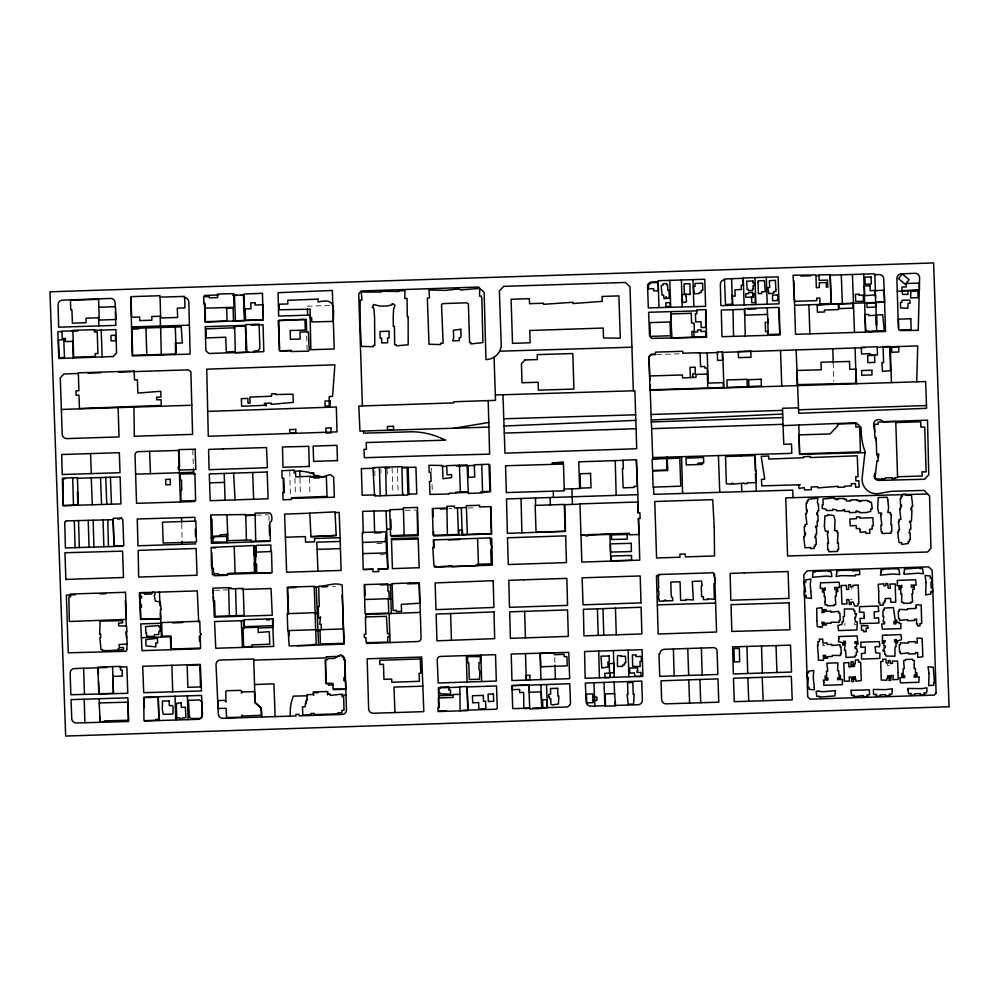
<?xml version="1.0" encoding="UTF-8"?>
<svg xmlns="http://www.w3.org/2000/svg" width="999" height="999" viewBox="0 0 999 999"><rect width="100%" height="100%" fill="white"/><g stroke="black" fill="none" stroke-linecap="round" stroke-linejoin="round"><path stroke-width="0.75" stroke-dasharray="5 3.75" d="M307.33 306.193L329.782 305.532M889.372 665.459L887.374 665.534L887.312 663.935M448.901 508.691L451.985 508.578M468.094 508.004L476.411 507.704M656.705 354.545L681.031 353.746M376.835 543.506L384.19 543.256M380.132 554.82L384.553 554.67M256.506 515.197L268.881 514.797M214.573 590.334L227.61 589.909M332.43 586.55L335.552 586.45M117.32 519.605L120.067 519.542M405.369 510.364L415.784 510.127M823.838 644.43L822.864 644.455L822.901 645.891L824.887 645.416M850.112 599.687L852.259 599.662M856.056 624.725L854.482 624.75L854.445 622.764M181.743 523.626L182.118 541.383M192.757 450.037L193.481 470.154M268.931 516.271L269.081 520.691M851.76 587.712L851.797 589.273M833.241 362.699L833.828 381.343M554.732 657.417L554.92 663.698M431.568 468.244L431.655 471.216M432.067 484.577L432.305 491.995M397.365 467.707L398.139 492.907M392.108 467.844L392.882 493.044M387.125 469.493L387.275 474.075M380.881 469.368L380.994 473.126M374.787 470.779L375 477.609M309.603 478.022L310.002 494.992M306.718 336.213L307.08 350.012M299.962 478.134L300.399 495.267M294.942 478.284L295.379 495.404M289.747 471.403L290.372 495.541M844.842 623.076L844.892 625.499"/><path stroke-width="1.5" d="M319.692 477.834L313.998 478.009L313.923 474.163L311.688 473.426L313.923 472.989L309.465 473.089L309.465 472.415L300.899 471.016L294.767 471.203M329.183 407.242L329.22 396.541L332.567 396.378L334.89 364.81L206.731 369.18L208.292 436.263L337.013 431.893L336.313 406.993L207.717 411.413M898.388 328.209L896.89 278.459A4.471 4.471 0 0 1 901.135 273.876L914.984 273.301A4.458 4.458 0 0 1 919.617 277.872L918.231 330.307L900.698 330.619M916.72 381.818L917.731 345.904L877.384 347.24M897.564 476.773L897.514 477.672L894.892 477.722L895.129 478.509L892.244 478.583L892.157 477.709L885.027 477.922L884.902 479.008L881.667 478.596L881.642 479.408L874.899 478.646L876.897 461.063L877.934 461.338L878.82 453.971L876.672 454.033L876.173 437.949L874.912 437.987L874.487 424.338L878.233 424.213L878.171 422.127L895.766 421.578L897.564 476.773L922.239 475.986L921.952 471.878L926.11 471.865L924.712 427.01L920.878 427.135L920.703 421.765L895.803 422.552M64.735 522.764L65.41 547.964L122.365 546.191M877.147 454.021L877.085 454.657A3.422 3.422 0 0 0 877.784 456.655L878.358 457.854M64.81 522.427L65.172 521.703A2.135 2.135 0 0 1 65.684 521.228L66.096 521.003M126.898 649.188L126.898 644.005M494.517 356.855A16.046 16.046 0 0 0 499.675 351.198L501.298 346.728L499.375 290.959L503.733 286.351L625.324 282.455L629.982 286.75L633.329 390.784L634.889 390.734L636.7 448.738L548.663 451.698M126.748 649.5L126.249 651.286L68.244 652.822L66.371 595.104L75.2 594.792M569.692 705.194L567.519 706.88A3.584 3.584 0 0 1 567.07 707.017L532.629 708.054M875.536 473.026L875.174 473.351A3.409 3.409 0 0 0 874.262 475.287A4.558 4.558 0 0 0 874.937 478.296M66.421 520.891L113.199 519.705L113.998 546.453M454.195 428.184L488.786 422.465M714.61 573.963L716.57 632.017L658.166 634.003L656.468 575.724L659.29 575.661M615.459 608.166L641.096 607.267L641.895 633.953L583.953 635.876L583.366 609.303L615.459 608.166L616.271 634.802M335.04 512.537L339.198 512.412L340.085 537.699L314.498 538.511L314.598 541.858L305.569 542.157L305.357 536.588L285.414 537.25M649.562 375.974L682.404 374.95L682.517 377.947L696.003 377.322L696.116 374.388L707.442 374.051M884.552 302.173L831.168 304.021L830.157 275.175L874.724 273.788L874.837 274.787L879.07 274.575A4.471 4.471 0 0 1 883.728 278.883L885.576 331.481L795.529 334.315L793.855 280.881M336.201 535.476L310.976 536.75L309.777 513.136L335.002 511.863L336.201 535.476L311.014 536.613M652.797 459.328L651.286 419.98L782.667 414.048M504.045 426.024L635.814 420.367M256.343 552.147L271.491 551.498L272.09 572.627L256.019 573.076L256.443 564.772L255.394 564.797L256.156 545.379L270.791 544.979L270.966 551.523M195.042 521.715L194.88 517.295L137.263 518.993L137.962 545.804L195.804 543.868M315.035 613.386L317.257 613.299M315.746 630.556L320.204 630.419M897.252 291.233L903.133 291.009M907.542 290.834L919.292 290.359M658.079 281.78L651.96 282.005A4.458 4.458 0 0 0 647.602 286.613L648.314 307.904L705.581 306.331L704.782 279.258L658.079 280.719L659.003 307.605M263.162 319.892L205.095 322.103L204.52 302.897M234.74 327.772L205.994 328.871L206.343 337.937L225.749 337.187L226.311 351.973L235.302 351.623L234.678 326.411L245.379 325.986L246.391 352.385L235.339 352.822L235.302 351.623M633.329 390.784L495.342 394.992L495.529 400.362L453.833 401.76L453.771 402.872L358.828 406.056L359.965 431.131L488.911 427.097M783.029 425.611L856.131 422.764L860.988 427.26L861.175 432.18A63.511 63.511 0 0 0 865.034 451.635L862.237 477.247A14.411 14.411 0 0 0 879.632 493.394L891.195 491.321L924.162 490.397L929.557 495.979L930.943 548.451L927.572 552.01L787.574 555.981L785.751 497.864L927.609 493.968M477.572 564.323L491.246 563.811L490.759 551.111L491.658 546.553L490.559 543.593L490.347 537.874L433.366 539.91L433.641 547.277L432.767 547.315L433.991 566.196L435.914 566.121L435.939 566.97L451.985 565.771L452.023 566.683L475.861 565.784L475.836 565.059L478.509 564.997L477.572 538.873M392.657 584.477L380.407 584.927M407.505 583.916L419.38 583.466L421.091 638.061A3.347 3.347 0 0 1 417.882 641.508L366.633 643.456L366.596 642.007M388.661 599.238L390.884 599.15M420.292 612.424L365.734 614.497L365.834 617.719M343.369 628.92L342.207 585.027C333.778 582.03 327.16 586.376 318.669 586.163L319.23 606.63L318.219 606.655L318.531 618.019L319.842 617.981L320.517 616.845L319.767 624.275L321.178 624.238L321.328 629.657L320.005 629.695L320.404 643.955L343.931 643.306L343.369 628.92L321.328 629.657M528.596 685.177L511.913 685.789L512.737 708.641L529.557 708.154M204.296 295.467L218.444 294.955M767.831 322.252L768.119 331.556L765.596 331.656L765.259 322.352L767.831 322.252L767.269 307.779M94.081 330.369L115.934 329.608L116.533 352.997L113.274 356.531L58.779 358.504L57.867 331.656L62.175 331.493M467.607 477.335L474.75 477.072L474.3 464.785L488.973 464.235L489.947 491.396L482.567 491.67L482.604 492.919L468.319 493.444L467.145 464.922L446.74 465.684L447.077 474.787L451.498 474.612L451.61 477.672L443.007 478.708L442.52 465.472L428.946 465.284L429.208 472.34L430.744 472.277L431.081 481.356L429.495 481.406L429.982 494.418L449.35 493.981L449.325 493.231L455.769 492.994L455.731 492.232L468.256 491.77M448.289 539.935L459.865 539.51M490.372 538.411L491.708 538.361L492.37 565.109L434.652 567.182M315.734 629.682L287.799 630.619L287.213 613.673L315.209 612.662M528.821 689.772L528.633 685.177L569.755 683.691L570.466 702.222A6.568 6.568 0 0 1 570.466 702.871L570.466 703.021A5.332 5.332 0 0 1 570.404 703.483L570.142 704.382A4.845 4.845 0 0 1 569.867 704.932M592.931 697.215L596.865 697.065L596.99 700.374L593.006 700.524L593.094 702.647L586.75 702.884L586.425 694.155L592.819 693.918L593.006 700.524M724.725 279.757A4.458 4.458 0 0 0 720.366 284.328L720.853 305.657L779.02 303.846L778.109 276.873L743.231 278.034L744.143 304.932M226.036 308.067L233.117 307.817L233.516 321.016M732.167 296.216L735.152 296.104L734.927 289.76L741.395 289.523L741.246 285.19L743.356 285.115L743.119 278.309L724.475 278.958L725.499 304.495L732.442 304.245L731.568 278.721M794.617 305.282L826.997 304.171M72.24 331.144L78.122 330.931M767.544 314.398L744.717 315.222L744.48 308.604L778.758 307.367L779.707 334.128L768.231 334.54L768.119 331.556M876.535 325.1L876.747 314.947L882.691 314.735L884.29 330.781L871.727 330.919L871.765 331.955L869.367 332.043L869.33 330.994L865.584 331.131L864.984 314.573L868.718 314.435L868.768 315.559L876.185 315.284L876.66 331.069M655.319 354.595L651.161 354.745L649.038 356.793L649.874 380.257M723.925 387.937L722.702 352.372L864.847 347.664M61.351 409.44L191.796 405.244L190.896 371.803L188.449 369.855L132.73 371.665M667.17 458.566L679.782 458.129L680.756 486.176L653.134 487.137L652.572 470.979L667.544 470.504L667.145 457.13M403.459 509.253L389.722 509.727L390.621 535.664L417.52 534.727L417.532 507.455L403.409 507.842L404.158 535.189M549.575 504.932L564.285 504.42L565.197 531.206L536.063 532.205L535.139 505.432L550.374 504.907L550.112 497.527M440.097 509.015L447.365 508.753M211.264 537.787L214.211 537.687M210.714 516.67L211.401 543.369L269.805 541.321M213.087 547.939L216.021 547.839M581.031 535.339L585.776 535.189M100 593.906L105.744 593.706M525.437 637.861L568.344 636.388L567.544 609.927L509.702 611.85L510.402 638.373L525.437 637.861L524.637 611.338M112.875 676.435L122.315 676.098L122.103 669.954L120.567 670.004L120.429 666.358L97.877 667.157L98.826 693.818L113.474 693.294L112.55 666.633M628.833 676.785L642.881 676.298L642.07 649.662L584.565 651.535L585.152 678.284L628.833 676.785L628.146 650.112M603.97 682.417L585.352 683.079L586.188 701.86A4.458 4.458 0 0 0 590.746 706.156L604.894 705.744L603.97 682.417L641.745 681.081L642.357 700.137A4.471 4.471 0 0 1 638.024 704.757L615.034 705.444L614.909 702.322M688.773 679.844L661.026 680.819L661.638 699.537A4.471 4.471 0 0 0 666.196 703.845L718.793 702.172L717.969 678.883L688.773 679.844L689.597 703.096M98.864 307.242L115.509 306.681L115.934 319.493L99.213 320.067L98.601 299.313L70.454 300.262L70.779 309.927L71.94 309.89L72.39 323.177L86.101 322.714L85.951 318.219L99.138 317.782M307.642 315.16L278.659 316.096L278.072 292.695L332.342 290.472L333.491 326.636A1009.365 1009.365 0 0 1 334.166 348.976L310.864 349.737L310.09 315.085L307.642 315.16L307.43 309.19M138.774 328.858L131.518 329.208M747.439 309.203L756.056 308.916M77.897 373.476L63.911 373.988L60.277 377.847L62.213 434.29A4.471 4.471 0 0 0 66.808 438.598L119.031 436.925L118.132 407.729M88.037 373.139L101.086 372.702M118.794 372.127L131.181 371.715M698.526 353.171L718.056 352.535M798.576 409.802L926.485 405.544L925.636 381.531L650.224 390.284M651.36 421.94L782.779 417.57L782.479 408.266L798.488 407.854M504.283 433.116L607.03 429.67M607.217 429.657L636.088 428.696M548.551 451.698L504.982 453.159L502.959 394.705M65.272 478.708L62.4 478.808L62.987 505.669L120.941 503.908L120.13 476.935L76.886 478.321M401.935 467.569L407.105 467.395L407.954 495.042L403.259 495.204L403.221 494.055L402.572 495.017L374.575 495.954L373.027 468.768L373.189 467.594L401.91 466.645L402.547 494.08M623.064 460.352L578.783 461.838L579.595 488.561L564.223 489.073M636.375 459.902L637.574 486.625M309.565 476.66L313.961 476.511M209.59 482.879L224.488 482.392M564.285 504.682L572.277 504.42M579.957 504.158L572.39 504.408L571.903 488.823M380.719 532.779L374.65 532.979L374.013 511.076L362.637 511.338L363.286 533.366M362.512 542.42L386.226 541.62L386.513 552.959L362.799 553.596M587.961 535.114L629.358 533.728M609.889 534.378L610.801 561.101M364.348 569.567L373.201 569.268M377.634 569.118L387.962 568.768L386.089 510.801L374.013 511.076M295.854 587.499L287.213 587.787L288.311 614.285M364.647 599.5L389.185 598.663L388.973 591.445L388.012 591.47L387.787 583.903L364.198 584.615L365.072 613.798L388.736 613.074L388.299 598.688M106.856 667.494L74.5 668.556A4.458 4.458 0 0 0 70.142 673.151L70.842 694.73L127.785 693.294L126.873 666.832L119.743 667.07M171.903 665.309L142.695 666.271L143.731 692.682L201.461 690.971L200.312 664.397L171.903 665.309L172.702 691.82M701.398 648.051L664.248 649.288A4.458 4.458 0 0 0 660.414 651.872A4.495 4.495 0 0 0 660.002 653.846L658.99 653.895L659.702 676.348L717.881 674.475L717.057 650.774A3.347 3.347 0 0 0 713.611 647.664L701.398 648.051L702.16 674.987M254.533 684.515L273.913 683.853L275.137 716.608L295.979 715.933L295.941 714.397L299.063 714.31L299.101 715.833L342.158 714.435A4.458 4.458 0 0 0 346.478 709.839L344.855 660.214A4.046 4.046 0 0 0 343.132 657.042M459.99 687.175L438.374 687.899L439.073 708.004M762.212 677.322L791.308 676.385L792.232 699.849L734.277 701.66L733.466 678.259L762.212 677.322L763.149 700.761M341.758 695.154L345.991 695.017M529.07 692.27L541.221 691.845L541.795 708.478L529.732 708.89L528.821 684.852L512.15 685.414L512.3 689.66L519.617 689.41L519.73 692.569L523.676 692.432L523.813 708.528L529.707 708.328M453.047 695.217L438.636 695.691M439.185 711.076L446.428 710.838M462.25 710.314L496.466 709.203L497.252 708.478L496.54 685.963L467.12 686.925L468.044 710.127M800.848 276.086L810.726 275.774M160.077 297.153L184.59 296.378L184.952 307.904L177.322 308.142L177.61 317.457L160.652 317.994L160.04 295.729L130.956 296.641L131.606 317.282L139.635 317.02L139.748 320.604L151.898 320.217L151.786 316.508L160.589 316.221M245.092 325.374L205.195 326.673L205.894 350.736L208.891 353.484L248.364 352.16M251.348 325.174L263.037 324.787L263.836 351.648L246.903 352.372L245.629 324.625L259.103 324.176L259.865 348.139L258.429 350.524L253.808 351.223L253.833 352.147M697.015 310.889L648.626 312.275L649.487 334.877A5.282 5.282 0 0 0 649.675 335.776L651.161 337.912A3.996 3.996 0 0 0 651.548 338.174A5.282 5.282 0 0 0 651.947 338.399L706.593 337.262L705.794 310.627M707.729 383.117L723.276 382.629L723.426 387.512L649.999 389.822L648.963 356.705L651.261 354.233L655.519 354.108L655.456 352.135L682.692 351.273L682.754 353.221L700.137 352.672L700.574 366.633L704.819 366.508L704.869 368.132L707.255 368.057L707.767 387.999M782.542 410.377L651.086 414.473M651.598 428.671L782.979 424.313L783.79 444.268L791.533 444.068L791.782 453.346L652.722 457.592M90.572 453.596L61.701 454.52L62.2 474.513L120.03 472.702L119.318 452.697L90.572 453.596L91.284 473.601M431.181 455.619L364.385 457.717L364.011 449.388L366.408 449.3L366.233 442.532L445.816 440.147L441.546 438.424A71.766 71.766 0 0 0 411.263 431.793L363.586 433.191L363.536 431.019M135.627 474.175L193.581 472.265M73.464 504.757L78.309 504.607L77.422 477.622L62.9 478.084L63.174 502.222L63.586 505.594L73.476 505.269L72.702 477.772M194.605 501.523L136.538 503.334L135.027 455.094A3.347 3.347 0 0 1 138.262 451.648L178.496 450.437L180.444 501.96M467.332 534.39L466.433 507.529L454.483 507.904L454.433 506.131L446.815 506.368L446.878 508.041L432.33 508.503L433.154 535.277L458.491 534.49L457.442 507.817M309.827 513.211L284.603 514.073L286.638 572.24L341.134 570.417L340.085 537.699M254.957 515.247L245.142 515.559M255.744 541.196L255.045 513.161L269.443 512.837C272.427 513.798 273.027 522.027 269.817 522.34L270.417 540.721L251.161 541.346L251.124 539.947L227.922 540.696L227.722 534.527L220.354 534.777L220.392 536.026L212.35 536.276L211.963 519.093L210.764 519.118L210.677 514.947L245.766 514.547L246.428 540.097M340.222 541.446L316.82 542.195L317.957 571.191M580.968 534.977L585.764 534.827L585.801 535.951L587.986 535.889L587.949 534.665L629.333 533.304L629.382 534.802L638.91 534.49L638.386 518.518L640.097 518.456L639.909 512.712L638.049 512.774L637.699 501.998L579.944 503.883L581.843 562.075L639.76 560.139L638.523 518.506M317.108 549.388L340.447 548.626M270.816 572.864L227.123 574.225L227.16 575.337L214.236 575.736L214.211 574.625L212.412 574.675L211.751 552.435M242.083 589.447L271.041 588.523L272.252 615.234L214.348 617.095L213.399 596.316M321.516 586.9L327.759 586.7M160.614 618.818L140.572 619.467L139.361 592.757L197.265 590.896L198.689 622.052M657.379 604.907L715.546 603.071M160.814 623.276L140.772 623.913L141.983 650.636L199.9 648.776M172.627 622.889L182.755 622.564M266.671 619.88L269.568 619.78M258.341 627.946L272.814 627.484M141.396 637.724L170.354 636.788L170.941 649.7M297.29 645.641L344.193 644.143L342.145 594.929M466.333 655.581L495.529 654.645L496.328 681.056L438.161 682.991L437.237 659.889A3.347 3.347 0 0 1 440.359 656.43L466.333 655.581L467.02 682.03M746.94 646.44L732.567 646.89L733.366 673.975L791.545 672.04L790.509 645.129L746.94 646.44L747.739 673.501M422.852 686.176L421.753 657.03L367.145 658.803L368.656 708.89A4.458 4.458 0 0 0 373.214 713.261L423.801 711.638L422.852 686.176L394.018 687.087L394.942 712.562M459.915 694.317L452.984 694.542L453.071 697.464L438.336 697.939L438.623 707.055L437.962 707.08L438.099 711.563L467.819 710.614L467.057 686.563L459.84 686.788L460.139 710.863M275.137 716.608L222.989 718.293A4.483 4.483 0 0 1 218.319 714.035L216.034 664.722A4.471 4.471 0 0 1 220.28 660.052L253.709 659.015L255.132 702.996L261.388 708.353L261.763 717.032M144.343 707.604L143.931 697.202L201.548 695.429L202.497 714.66A4.471 4.471 0 0 1 198.177 719.317L144.855 720.991M816.245 275.599L819.005 275.524M131.468 326.923L189.398 325.174L188.811 301.998A4.458 4.458 0 0 0 184.253 297.652M72.865 330.844L62 331.181L62.225 338.486L65.385 338.386L65.484 341.583L73.189 341.333M175.961 343.181L182.28 342.994L181.244 326.873L131.88 328.359L132.692 355.319L176.286 354.008L175.287 327.048M745.266 336.014L721.977 336.688L721.278 310.065L744.567 309.29L745.266 336.014L779.919 334.99L779.232 308.192M499.675 351.198L631.93 347.215M503.796 418.781L635.639 414.81M441.733 466.446L446.116 466.321M456.318 466.009L475.287 465.447M455.631 492.794L468.718 492.395M480.369 492.045L490.546 491.745L489.885 465.01M458.366 530.119L462.062 530.007L462.212 534.552L491.408 533.641L490.571 506.593L479.62 506.93L479.57 505.282L466.371 505.681L466.433 507.529M254.545 573.364L254.233 562.949M339.685 656.355L326.186 656.78L326.223 657.891L253.746 660.139M525.499 653.608L511.238 654.033L511.938 680.556L569.655 678.683L568.743 652.384L525.499 653.608L526.311 680.082M333.566 689.635L345.804 689.273L345.529 680.806L343.956 680.831L343.893 677.597L344.967 677.584L344.618 659.615L343.668 659.64L343.606 656.518L340.622 654.782L334.178 658.453L327.497 658.578L327.522 659.765L325.299 659.802L325.774 683.216L332.904 683.378L333.017 688.998L345.704 689.31M205.082 308.154L234.016 307.33L233.641 293.619L217.545 294.068L217.657 297.602L209.203 297.839L209.178 296.578L203.646 296.74L203.846 303.933L204.957 303.908L205.457 321.653L227.048 321.041L226.673 307.542M291.458 350.462L279.333 350.811L278.871 320.329L306.281 319.368L306.606 331.618M228.684 588.798L229.046 587.936L231.181 587.874L231.206 588.773L243.232 588.386L244.118 615.409L215.072 616.346L214.573 600.986L213.386 601.023L212.974 588.161L228.646 587.649L229.383 615.884M333.429 684.964L328.521 685.114L328.484 683.728L326.223 683.803L325.574 660.776M315.147 692.819L318.219 692.732M99.838 722.314L76.349 722.989A4.471 4.471 0 0 1 71.766 718.693L71.054 699.637L127.884 697.814L128.596 721.49L99.838 722.314L99.688 716.42M232.592 295.442L236.863 295.329M241.121 295.217L243.968 295.142L244.88 320.592M865.421 452.672L799.612 454.395L798.825 425M291.696 498.364L334.365 497.202L333.641 477.135L330.432 474.575L322.477 476.86L313.923 475.162M307.205 695.766L293.306 696.141A52.61 52.61 0 0 1 291.858 700.436L291.246 702.834A40.722 40.722 0 0 0 290.272 712.861L290.247 716.121M431.381 455.606L445.654 455.257M374.712 468.269L361.351 468.606L362.162 495.229L375.537 494.905M384.74 468.007L389.198 467.894M402.56 467.582L415.934 467.207L416.758 493.943L408.953 494.118M445.791 455.257L489.61 454.158L488.211 400.599M614.622 694.442L615.621 705.818L605.519 706.106L605.169 693.905L614.597 693.643L614.622 694.442L614.11 682.055M386.089 510.801L390.484 510.701M245.791 515.284L255.082 515.072M386.675 529.295L391.133 529.195M391.371 536.326L418.106 535.714L417.27 510.102M391.483 539.66L418.219 539.048M313.936 586.888L318.406 587M875.224 478.683L875.411 478.921A4.558 4.558 0 0 0 878.92 480.419L924.55 479.233L928.758 474.837L927.497 420.154L884.565 421.653A4.133 4.133 0 0 1 881.543 420.404A3.809 3.809 0 0 0 879.132 419.642L877.984 419.68A4.458 4.458 0 0 0 873.713 424.313L874.724 431.755M875.811 437.962L876.248 440.497M243.968 295.142L243.856 294.031L262.462 293.319L263.124 318.419M755.094 454.42L755.669 470.791M193.481 470.154L193.681 474.5M272.465 619.692L273.676 646.403L215.759 648.264L214.548 621.553L243.506 620.616L243.856 628.408M241.271 620.691L242.495 647.402M213.124 590.384L213.262 593.344M199.325 636.238L199.55 641.133M159.403 592.107L160.027 605.844M160.352 612.936L161.451 637.075M150.449 473.663L149.638 451.298M692.919 377.497L692.757 373.913L695.292 373.801L695.179 367.17L689.984 367.382L690.421 377.61M796.141 349.975L798.713 413.286L926.548 408.304L926.485 405.544M546.465 684.54L547.39 707.629M540.896 684.74L541.82 707.791M316.171 586.95L318.569 644.967M289.011 631.418L289.198 635.764M226.923 514.972L227.722 534.527M740.671 454.845L740.709 456.031M747.839 677.784L748.763 701.211M593.943 682.767L594.867 706.043M719.767 492.332L718.406 455.507M245.779 343.281L246.004 349.25M234.053 325.736L234.166 328.721M181.506 517.682L181.681 522.14M110.439 477.235L111.463 504.183M105.757 477.385L106.781 504.333M98.551 316.908L98.889 325.911M100.524 477.534L101.548 504.495M91.271 477.847L92.295 504.77M72.64 341.583L73.264 357.979M77.41 491.77L77.922 505.207M852.434 274.475L854.482 332.467M841.295 274.825L842.319 303.634M702.247 463.049L702.297 464.385L686.263 464.947L686.013 458.116L703.533 457.492L703.721 462.999L698.039 463.199L698.089 464.535M650.024 384.553L651.286 419.98M362.387 405.931L358.716 293.731L361.351 290.959L478.434 287.063L484.128 292.445L485.951 359.578A16.046 16.046 0 0 0 494.043 357.167L495.342 394.98M874.837 274.787L875.411 291.708M875.511 294.792L875.624 297.864M875.773 302.485L876.56 325.599M808.878 304.795L809.902 333.866M780.544 350.487L781.767 386.101M766.295 277.272L767.207 304.208M776.023 645.566L776.935 672.527M754.932 277.635L755.843 304.57M707.217 352.884L708.166 382.679M692.969 279.608L693.88 306.656M699.924 679.495L700.736 702.747M681.38 279.957L682.292 306.968M687.762 648.513L688.686 675.424M669.78 280.344L670.704 307.28M553.246 491.183L553.458 497.415M459.44 465.209L460.364 492.057M288.549 613.623L287.625 587.162L314.223 586.326L316.196 644.305L313.411 644.392L313.436 645.354L289.173 645.916L288.162 630.606M269.243 525.112L269.593 535.427M252.685 472.49L253.621 499.263M233.629 473.126L235.077 499.875M234.178 546.266L235.127 573.139M224.176 473.439L225.112 500.212M195.292 529.108L195.542 536.488M125.375 600.561L126.261 626.061M126.461 631.83L126.686 638.224M101.224 330.12L102.135 356.943M863.698 274.126L865.621 332.118M653.546 487.125L653.783 494.343L792.769 490.109L792.981 497.664M461.338 507.692L462.062 530.007M390.821 519.393L391.096 527.859M145.941 327.934L146.803 354.895M891.42 382.617L890.309 346.815M855.094 347.989L856.205 383.741M832.804 348.726L833.241 362.699M732.329 294.693L732.667 305.294M637.587 487.112L637.799 494.43M602.984 608.591L603.783 635.227M597.414 608.791L598.214 635.401M564.697 504.67L565.509 531.406L507.392 533.329L506.493 498.938L637.812 494.667L638.349 512.762M554.969 665.184L555.394 679.145M481.743 464.51L482.567 491.67M450.586 613.548L451.436 640.284M432.842 509.278L433.067 516.695M433.529 531.543L433.678 536.001L491.595 533.903L490.934 507.18M433.816 540.459L434.041 547.877M408.129 467.407L408.953 494.068M390.434 584.565L391.333 613.523M389.111 613.611L390.022 642.569M364.822 585.476L365.135 595.654M235.552 588.623L236.376 615.659M226.848 533.916L227.123 542.819M182.118 541.383L182.205 544.318M115.26 307.305L115.122 302.784A4.458 4.458 0 0 0 110.564 298.451L62.313 300.137A4.471 4.471 0 0 0 58.067 304.595L58.666 327.197L115.834 325.374L115.409 311.825M112.85 675.049L113.411 693.656M83.629 668.256L84.44 694.392M782.779 417.57L782.979 424.313M761.538 646.016L762.337 673.014M755.756 473.751L756.28 491.221M741.558 483.753L741.795 491.67M682.617 493.469L681.555 456.68M673.388 648.988L674.188 675.886M521.915 532.854L521.028 498.464M379.395 467.395L380.219 495.766M327.422 692.469L327.497 694.892M256.256 556.293L255.969 546.515L253.734 546.565L254.008 555.519M256.493 564.023L256.718 571.753M187.4 695.866L188.099 719.63M175.025 696.241L175.737 720.017M107.805 519.842L108.429 546.628M103.059 519.942L103.859 546.765M93.132 520.192L93.943 547.077M88.237 520.317L89.036 547.227M84.203 699.213L84.903 722.752M78.534 520.579L79.346 547.527M74.301 520.691L75.112 547.664M615.222 460.614L616.171 495.367M468.007 465.846L468.319 477.647M313.611 692.869L313.686 695.292M191.796 405.244L192.595 434.378L134.303 436.251L133.953 407.167M670.916 311.626L671.603 338.311M667.257 461.313L667.494 470.504M613.436 650.574L614.123 677.285M598.726 651.073L599.412 677.797M540.209 653.184L540.909 679.607M480.931 655.107L481.618 681.555M477.897 564.31L477.934 565.621M385.252 541.645L386.176 531.818L362.262 532.417L363.199 569.455L372.839 569.218L372.902 571.728L378.721 571.578L378.658 568.943L387.762 568.668L386.775 553.384L385.564 552.984M299.775 471.053L299.925 476.723M283.241 478.696L283.604 492.869M189.398 325.174L190.135 354.096L132.218 355.894L130.857 297.852M174.925 325.612L174.975 327.66M175.349 342.595L175.649 354.545M160.202 316.433L160.489 328.134M145.966 326.486L146.016 328.621M98.227 667.769L98.401 673.95M98.601 681.668L98.926 694.03M462.437 530.506L462.549 534.952M458.716 530.631L458.828 535.089M160.627 327.485L161.289 354.458M158.304 696.753L158.903 720.554M99.251 698.726L99.4 704.632M732.979 309.678L733.566 336.351M385.651 467.182L386.301 495.554M767.869 318.956L767.969 323.426M768.131 330.869L768.231 335.327M446.878 508.041L447.415 534.84M535.464 498.002L535.601 505.407M305.369 704.32A26.911 26.911 0 0 1 306.019 702.322M306.406 701.348A26.911 26.911 0 0 1 307.305 699.45M341.995 656.48A4.046 4.046 0 0 1 342.582 656.718M843.743 641.358L843.743 643.743L845.391 643.706L845.404 641.358L843.743 641.358M915.509 674.188L915.509 675.124L914.26 675.361L914.26 677.322L916.095 676.86L915.509 674.188M200.974 634.015L200.15 635.976L200.574 648.064L171.403 649.075L170.954 635.938L162.088 636.251L161.613 622.589L199.763 621.253L200.175 633.154L200.974 634.015M714.248 527.422L714.535 555.956L685.376 556.893L685.277 553.958L679.894 554.133L679.994 557.23L656.58 557.979L654.77 501.51L712.712 499.662L714.248 527.422M100.137 621.103L99.675 634.128L100.599 634.103L100.674 637.612L99.825 637.699L101.024 649.6L102.51 649.575L102.522 650.586L109.553 650.611L118.182 649.974L118.107 648.813L118.931 648.763L119.018 649.974L123.626 649.637L123.476 647.589L119.281 647.502L119.081 644.53L127.348 643.98L125.999 631.868L126.948 631.805L126.561 626.073L118.719 625.861L118.556 623.101L122.677 622.852L122.54 620.666L100.137 621.103M151.711 592.981L151.598 593.968L144.63 594.18L144.58 592.582L140.522 592.707L140.647 596.778L141.508 596.753L141.546 597.989L140.26 598.039L140.472 604.845L141.396 604.807L141.471 607.242L140.459 607.267L140.822 619.243L160.677 618.643L160.439 609.69L161.214 609.665L160.215 602.16L155.332 600.973L154.221 595.329C156.843 593.955 153.297 590.559 151.711 592.981M305.944 701.535L305.145 706.73L302.497 706.817L302.747 715.134L310.939 714.897L310.901 713.486L314.136 713.386L314.173 714.572L337.712 713.885L337.687 712.874L341.945 712.749L341.883 710.339L344.043 710.277L343.644 696.665L342.145 696.715L342.07 694.13L330.194 695.429L330.157 693.993L327.784 694.08L327.709 691.508L313.224 691.932L313.299 694.505L306.93 694.692L307.055 698.738L305.944 701.535M218.706 700.586L217.782 701.785L217.932 707.704L218.769 708.528L226.174 708.266L226.498 716.608L227.41 717.544L241.333 717.195L242.158 714.997L242.857 716.008L261.551 715.272L260.939 707.667L254.82 701.935L254.495 691.608L242.108 691.982L241.496 693.131L241.433 691.146L240.434 690.359L226.611 690.734L225.774 691.733L225.961 702.01L224.763 700.386L218.706 700.586M373.576 304.52L372.227 307.355L373.364 307.33L374.001 309.84L374.588 317.794L374.775 345.392L373.289 345.417L373.301 346.703L361.276 346.366L360.015 318.231L360.202 300.037L361.963 300.012L361.288 292.008L379.82 292.083L379.82 291.371L381.943 291.908L381.93 291.221L398.701 291.521L398.688 290.784L404.957 290.622L404.82 298.464L407.043 298.439L407.305 316.658L408.154 316.646L408.191 344.767L396.303 345.866L396.291 344.655L394.68 344.68L394.43 326.348L393.319 326.361L393.194 317.133L393.606 309.19L394.917 305.319L393.231 303.821L391.958 303.833L391.97 304.907L386.8 305.969L380.307 306.144L373.576 304.52M902.372 274.001L898.488 278.584L905.256 284.328L909.14 279.732L902.372 274.001M202.223 716.221L200.324 718.381L191.059 718.531L189.498 716.945L188.374 700.336L199.538 699.912L201.711 701.935L202.223 716.221M936.113 693.069L934.202 695.129L810.177 699.175L807.729 696.89L803.783 574.637L807.354 570.804L928.608 566.845L932.154 570.204L936.113 693.069M837.649 425.924L830.119 433.903L798.975 434.915L799.6 453.858L860.451 451.873L859.639 426.873L855.881 426.985L855.756 423.451L837.599 424.051L837.649 425.924M525.049 359.952L521.453 363.599L522.027 382.754L538.161 382.255L538.411 390.159L573.913 389.073L572.814 353.534L537.237 354.62L537.387 359.565L525.049 359.952M442.607 303.609L441.508 304.583L443.131 343.107L440.571 343.206L440.621 344.58L429.008 344.218L427.335 298.027L429.545 297.939L428.933 289.922L445.054 290.397L458.329 288.986L461.026 289.972L479.645 288.374L479.607 296.166L481.218 296.104L481.88 298.801L482.892 342.57L470.904 343.918L470.854 342.532L469.58 342.582L468.394 303.958L466.758 302.809L442.607 303.609M799.949 484.777L798.538 485.227L799.088 488.424L804.282 487.574L804.482 489.947L811.3 489.735L811.225 486.938L817.819 486.813L817.869 487.899L837.861 486.288L837.899 487.325L844.667 487.075L844.63 486.201L851.423 485.939L851.335 483.703L855.419 483.553L855.556 487.212L859.14 487.075L858.903 480.719L855.906 480.831L855.743 476.735L858.054 476.648L857.267 455.781L810.376 457.554L810.326 456.443L803.508 456.693L803.546 457.742L768.768 459.053L768.643 456.006L761.226 456.281L764.71 479.195L761.475 479.32L761.75 485.876L799.949 484.777M337.475 460.589L313.636 461.401L313.124 446.128L336.963 445.317L337.475 460.589M871.066 277.035L864.809 277.185L865.246 284.34L871.315 283.966L871.066 277.035M886.413 635.214L882.529 635.127L882.279 643.256L883.828 643.206L883.915 645.841L885.176 645.804L885.239 647.664L884.04 647.702L884.115 649.85L883.029 649.887L883.066 651.173L884.627 651.123L884.727 654.357L885.801 654.32L885.863 656.043L894.967 656.206L894.942 648.201L895.241 646.765L896.103 646.74L895.991 643.231L897.514 643.181L897.439 640.933L901.56 639.66L900.961 634.565L886.413 635.214M775.836 289.51L775.411 280.344L769.367 280.657L769.717 287.475L767.806 287.562L768.793 293.581L773.688 293.331L773.601 291.671L775.936 291.546L775.836 289.51M669.355 296.89L669.18 298.276L666.695 298.401L666.62 296.94L665.634 296.99L665.721 298.551L663.998 298.639L663.636 295.042L662.075 295.117L661.176 285.739L663.199 284.852L663.149 283.728L666.595 283.554L666.658 284.79L667.532 284.752L667.807 290.297L669.018 290.234L669.355 296.89M686.213 296.391L685.626 294.455L682.105 294.643L682.529 302.61L686.475 301.898L686.213 296.391M859.952 529.645L859.302 528.434L856.305 528.583L856.155 525.524L850.199 525.824L849.849 519.005L856.493 518.668L856.405 516.995L859.689 516.833L859.752 518.119L872.851 517.707L873.276 525.861L872.09 525.924L872.252 529.12L869.654 529.258L869.854 533.266L866.008 533.466L865.933 531.905L860.077 532.205L859.952 529.645M907.691 308.254L900.623 308.004L900.361 302.51L902.01 302.435L901.922 300.262L909.927 300.1L910.052 303.234L908.141 303.321L907.691 308.254M836.675 588.249L836.2 587.362L834.689 587.424L834.789 589.56L836.787 590.397L836.675 588.249M895.941 621.428L893.905 621.528L894.018 623.913L895.866 623.826L895.941 621.428M823.75 588.523L823.351 590.821L825.324 589.909L825.224 587.824L823.75 588.523M181.156 702.984L176.686 703.209L176.348 707.367L176.86 718.056L180.132 717.894L180.207 719.305L182.467 719.205L182.405 717.844L185.901 717.669L185.389 707.192L181.368 707.379L181.156 702.984M819.417 287.362L816.345 287.749L815.933 274.937L793.056 275.262L794.455 301.348L816.77 300.637L816.695 298.127L819.842 298.027L820.042 303.883L831.156 303.521L830.219 274.675L818.98 274.85L819.155 280.369L827.522 280.095L827.746 287.113L826.348 287.163L826.198 282.555L819.267 282.779L819.417 287.362M858.965 294.243L855.369 294.405L855.693 301.423L863.511 301.311L863.223 295.092L859.015 295.292L858.965 294.243M818.406 504.545L817.369 502.385L817.806 498.126L808.154 499.313L808.228 500.936L807.03 500.986L807.13 503.171L806.081 503.221L806.393 510.014L807.267 509.977L807.342 511.575L806.53 511.613L806.618 513.561L805.581 513.611L806.98 524.388L805.132 524.463L805.219 526.411L804.257 526.461L804.545 532.966L805.419 532.929L805.506 534.815L804.482 534.852L804.57 536.738L803.658 536.788L805.019 547.764L810.713 547.514L810.763 548.563L814.222 548.414L814.135 546.403L815.234 546.353L815.147 544.505L816.308 544.455L816.008 537.787L815.072 537.824L814.997 536.013L815.833 535.976L815.746 534.078L816.732 534.04L816.445 527.472L815.596 527.509L815.534 526.211L817.344 526.123L817.132 521.278L818.144 521.228L817.856 514.685L816.87 514.722L816.782 512.774L817.694 512.737L817.607 510.889L818.681 510.839L818.406 504.545M922.277 641.495L922.826 656.73L917.706 657.392L917.681 652.484L915.658 652.572L915.708 653.746L908.765 654.008L908.715 652.859L900.411 653.758L900.324 651.773L899.525 651.81L899.25 644.68L900.499 644.63L900.436 642.807L908.353 643.081L908.303 641.882L915.296 641.608L915.346 642.981L917.319 642.906L916.97 638.011L922.152 638.436L922.277 641.495M755.057 293.831L753.071 293.918L753.234 297.34L751.523 297.415L751.76 302.734L755.431 302.572L755.057 293.831M856.53 641.67L854.919 641.745L854.994 643.331L856.605 643.256L856.53 641.67M752.884 280.894L746.703 281.156L747.052 289.423L748.288 289.36L748.338 290.672L752.459 290.497L752.409 289.31L753.234 289.273L753.071 285.502L754.582 285.439L754.47 283.004L752.971 283.067L752.884 280.894M838.898 677.634L837.649 677.772L837.724 679.745L839.635 679.432L839.522 676.723L838.898 677.634M889.684 675.774L887.649 675.861L887.711 677.359L889.747 677.272L889.684 675.774M493.381 693.93L488.061 694.155L488.386 701.535L493.706 701.298L493.381 693.93M294.068 470.179L281.83 470.691L282.143 478.196L283.728 478.134L284.34 492.557L282.779 492.619L283.079 499.812L291.471 499.463L291.396 497.777L327.035 496.416L326.348 476.735L318.456 477.06L318.394 475.536L316.646 475.611L316.695 477.06L310.739 477.31L310.701 476.248L295.741 476.873L295.567 472.827L294.181 472.877L294.068 470.179M904.157 572.827L904.058 574.313L918.268 573.189L923.476 573.763L922.502 568.506L920.079 568.606L920.054 567.894L904.52 569.068L904.157 572.827M878.683 591.233L878.833 602.872L879.919 602.834L880.007 605.244L883.166 605.119L883.079 602.996L884.515 602.946L884.452 601.098L885.339 601.061L885.239 598.576L890.646 598.376L890.796 602.322L895.753 602.135L895.204 583.916L889.972 584.103L890.396 588.211L888.223 588.299L887.686 583.478L885.813 583.553L885.888 585.689L883.865 585.764L883.79 583.778L878.208 584.34L878.683 591.233M869.942 285.764L864.322 285.989L864.709 295.692L874.874 294.93L874.699 290.509L870.129 290.684L869.942 285.764M884.14 290.247L875.211 290.609L875.686 302.385L884.615 302.023L884.14 290.247M670.167 302.61L665.834 302.784L665.958 306.506L670.292 306.368L670.167 302.61M875.599 302.859L866.882 303.209L867.045 307.405L875.773 307.055L875.599 302.859M275.599 393.756L271.541 393.918L271.628 396.216L249.85 397.09L250.1 403.109L247.989 403.184L247.802 398.401L241.346 398.663L241.658 406.231L264.822 405.307L266.383 405.919L266.333 404.583L264.523 404.657L264.473 403.309L271.116 403.047L271.166 404.37L293.319 402.372L292.994 394.193L275.637 394.543L275.599 393.756M898.413 538.011L897.751 531.805L898.663 531.768L898.588 529.82L899.462 529.782L898.451 521.503L899.162 521.478L899.088 519.455L900.923 519.393L899.662 508.803L900.599 508.766L900.536 506.718L901.435 506.68L901.373 504.92L900.524 504.957L900.274 498.389L901.185 498.364L901.11 496.353L902.297 496.316L902.234 494.38L905.681 494.255L905.718 495.329L911.425 495.117L912.736 506.118L911.837 506.143L911.9 507.917L910.888 507.954L910.963 509.79L911.975 509.752L911.45 521.216L909.639 521.291L909.689 522.552L910.601 522.514L910.851 529.195L909.827 529.233L909.152 532.954L910.089 532.917L910.326 539.435L909.377 539.472L909.452 541.558L908.203 541.608L908.266 543.468L901.735 544.455L901.672 542.594L899.05 542.682L898.413 538.011M65.872 579.432L64.947 552.747L122.565 551.148L123.489 577.509L65.872 579.432M925.998 582.342L925.673 594.917L930.868 594.018L930.781 591.583L932.542 592.245L932.379 587.799L931.143 587.837L930.943 582.255L932.217 582.205L932.055 577.784L930.356 578.508L930.269 576.023L925.086 575.449L925.998 582.342M900.648 588.336L899.987 588.361L899.899 586.251L901.772 585.239L901.86 587.424L900.623 587.474L900.648 588.336M864.197 616.42L863.935 612.237L859.402 612.1L859.727 606.655L878.233 606.006L878.795 611.376L874.175 611.863L874.387 618.194L878.571 617.769L878.983 623.039L860.251 623.626L860.039 618.356L864.272 618.431L864.197 616.42M838.91 638.523L838.673 636.525L857.117 635.963L858.029 644.055L856.518 644.105L856.605 646.703L855.069 646.753L855.132 648.626L856.655 648.576L857.654 651.972L856.28 652.022L856.38 655.194L855.156 655.244L855.206 656.93L846.053 657.467L845.604 650.361L844.505 650.399L845.054 644.929L842.719 645.004L842.644 642.644L838.436 641.683L838.91 638.523M914.235 664.647L914.135 668.331L915.346 668.294L915.509 672.914L916.907 672.864L917.057 676.972L919.217 676.897L918.818 682.292L900.436 682.879L899.824 677.697L901.885 677.622L901.747 673.413L903.283 673.363L903.121 668.656L904.295 668.618L903.496 660.626L905.331 660.564L905.294 659.49L912.599 659.24L912.649 660.451L914.36 660.401L914.235 664.647M929.02 673.513L928.683 685.626L933.828 685.189L933.74 682.529L934.49 682.492L933.228 667.232L928.009 666.77L929.02 673.513M546.79 699.687L542.557 699.862L542.882 707.791L547.115 707.629L546.79 699.687M892.344 690.846L891.845 694.105L889.147 694.205L890.072 695.816L885.713 695.991L885.663 694.717L880.169 694.929L880.206 696.078L875.761 696.241L876.573 694.33L873.576 694.442L873.388 689.397L885.139 689.66L892.269 688.773L892.344 690.846M243.456 294.955L234.465 295.304L235.439 320.829L244.43 320.492L243.456 294.955M705.719 309.603L696.703 309.952L696.84 313.711L695.416 313.773L695.716 321.878L701.023 321.678L701.248 327.56L705.644 327.397L705.719 309.603M63.799 339.722L58.454 339.935L59.141 357.754L64.473 357.542L63.799 339.722M796.99 373.663L796.727 370.467L821.253 369.805L821.041 362.225L849.525 361.451L849.749 369.33L856.106 369.168L856.493 383.279L797.277 384.627L796.99 373.663M834.689 528.409L834.427 530.694L837.1 530.606L837.162 532.554L837.999 532.529L837.437 542.932L838.373 542.894L838.598 549.45L837.637 549.475L837.699 551.436L828.795 551.748L828.733 549.85L827.771 549.887L827.534 543.181L828.508 543.156L827.297 532.929L828.183 532.904L828.121 531.118L825.424 531.206L824.35 526.461L824.912 515.846L827.559 515.759L827.522 514.747L833.79 515.472L835.014 520.304L834.689 528.409M493.194 580.706L435.139 582.917L435.976 609.652L493.881 607.442L493.194 580.706M493.993 611.9L436.113 614.098L436.95 640.834L494.68 638.636L493.993 611.9M916.058 606.793L915.871 608.453L907.442 608.728L907.467 609.765L899.212 609.378L899.275 611.276L898.301 611.313L898.538 618.756L899.6 618.718L899.662 620.416L907.691 619.63L907.729 620.729L914.547 620.504L914.51 619.18L916.57 619.118L916.558 624.113L917.631 624.088L917.694 625.961L920.004 625.886L919.929 623.576L921.69 623.513L921.178 605.044L915.983 604.757L916.058 606.793M157.455 638.236L145.829 639.635L146.054 645.916L155.881 646.865L155.732 642.994L157.63 642.919L157.455 638.236M879.669 644.892L879.445 646.79L875.099 646.553L875.736 652.822L879.957 653.109L879.782 658.428L861.613 659.078L861.425 653.671L865.159 653.146L865.321 646.94L860.938 647.439L860.851 642.195L879.232 641.583L879.669 644.892M621.116 655.606L617.494 655.744L617.457 666.52L622.627 666.321L622.577 665.034L624.475 664.959L624.4 662.949L625.724 662.899L625.461 656.256L621.153 656.418L621.116 655.606M851.76 679.507L851.198 677.135L849.1 676.96L849.562 681.106L844.392 681.156L843.805 662.849L848.988 662.562L848.825 666.895L850.911 666.832L851.16 661.738L853.009 661.688L853.084 664.048L855.206 663.985L855.369 659.989L858.491 659.902L858.566 662.262L860.688 662.2L861.263 680.544L855.906 681.218L855.843 679.233L853.596 679.295L853.658 681.58L851.822 681.643L851.76 679.507M823.963 682.305L823.238 680.157L825.261 680.082L825.112 675.961L826.685 675.911L826.51 671.216L827.734 671.166L826.872 663.161L837.824 662.849L837.637 670.878L838.773 670.841L838.948 675.424L840.421 675.374L840.571 679.645L842.544 679.57L842.307 684.677L823.813 685.339L823.963 682.305M694.043 292.632L693.531 286.588L695.054 286.538L694.954 283.466L702.622 283.204L702.871 290.247L701.286 290.309L701.36 292.457L699.3 292.532L699.325 293.544L694.08 293.718L694.043 292.632M852.996 303.484L838.748 303.996L838.923 308.629L853.171 308.117L852.996 303.484M460.789 329.27L453.384 330.282L453.671 338.199L452.584 340.884L459.278 340.634L459.165 337.799L460.601 337.749L461.026 335.564L460.789 329.27M121.216 518.056L113.037 518.356L114.048 545.729L123.789 545.779L122.827 519.705L121.216 518.056M253.883 545.529L211.164 547.415L211.563 568.169L213.386 568.144L213.461 572.452L214.947 573.913L218.431 573.788L218.481 575.037L228.097 574.675L228.047 573.401L254.87 572.402L253.883 545.529M409.965 582.966L392.07 583.628L393.069 610.426L396.403 610.302L396.453 611.55L401.598 611.363L401.261 604.358L419.767 603.234L419.006 582.779L409.965 582.966M701.935 585.614L701.61 581.093L692.295 581.406L693.356 599.962L686.051 599.437L686.076 600.224L680.631 600.399L680.057 581.768L670.829 582.067L671.153 594.792L671.69 597.564L672.664 597.527L672.764 600.674L665.846 600.899L665.821 600.149L664.472 600.187L664.497 601.011L659.115 601.186L659.028 598.438L658.054 598.476L658.89 595.142L658.766 591.083L657.792 591.121L657.754 589.909L658.703 587.724L658.266 574.537L713.386 572.752L714.847 579.12L714.997 583.578L713.91 583.616L714.36 599.263L707.592 598.863L707.617 599.525L703.483 599.662L703.383 596.64L701.66 596.703L701.273 586.338L701.935 585.614M849.525 603.483L849.312 604.47L851.31 604.407L850.948 602.147L853.246 602.072L854.632 606.018L857.904 605.918L857.829 603.496L858.853 603.471L858.228 585.002L852.834 585.377L852.871 586.813L850.611 586.875L850.549 584.69L848.601 584.74L848.738 589.435L846.565 589.497L846.44 585.389L841.233 585.526L841.945 604.108L847.015 603.871L846.653 599.612L848.663 599.55L849.525 603.483M816.907 620.654L817.319 626.773L820.154 626.548L820.179 627.21L822.402 627.135L822.339 625.074L826.448 624.937L826.385 623.289L831.218 623.126L831.18 622.152L839.148 622.389L839.085 620.554L840.171 620.516L839.922 613.224L838.835 613.261L838.773 611.326L830.843 612.2L830.806 611.101L826.098 611.263L826.048 609.577L822.015 609.715L821.94 607.679L816.745 608.316L816.907 620.654M540.884 653.508L540.197 653.533L540.671 666.783L567.22 665.846L566.895 656.568L564.198 656.655L564.123 654.345L554.52 654.682L553.696 652.747L540.884 653.508M649.737 283.991L648.401 284.041L648.563 288.823L653.608 288.649L653.696 290.884L658.428 290.721L658.154 282.517L649.7 282.817L649.737 283.991M278.871 320.667L278.172 320.691L279.608 347.739C277.822 353.696 287.637 350.237 290.896 350.599L290.909 351.536L308.579 351.161L309.24 349.962L308.379 331.893L299.975 332.068L300.125 339.061L290.397 339.26L290.209 330.482L305.257 330.169L305.057 321.004L303.596 319.43L278.871 320.667M910.788 318.756L898.426 319.18L898.8 330.057L911.163 329.633L910.788 318.756M722.202 351.86L717.319 352.023L717.619 360.427L722.552 360.252L722.202 351.86M761.151 379.258L748.638 379.695L748.875 386.488L761.375 386.051L761.151 379.258M195.142 449.25L179.021 449.6L179.595 466.408L178.297 466.446L178.396 469.268L179.882 469.205L179.907 470.067L195.829 469.518L195.142 449.25M222.964 448.913L208.591 449.413L209.078 469.705L267.357 467.719L266.533 447.54L222.964 448.913M663.149 458.591L652.16 459.353L652.547 470.479L667.344 470.017L666.995 458.778L663.149 458.591M636.363 459.74L623.051 460.214L623.351 468.606L622.427 468.631L623.114 487.837L634.028 487.45L634.003 486.451L637.312 486.338L636.363 459.74M887.799 499.8L887.199 497.24L878.221 497.539L877.684 508.366L878.77 513.086L881.468 512.986L881.53 514.772L880.606 514.81L881.842 525.087L880.918 525.124L881.143 531.768L882.129 531.73L882.179 533.478L891.145 533.179L891.083 531.318L891.907 531.293L891.682 524.675L890.896 524.7L891.308 514.435L890.459 514.46L890.396 512.425L887.811 512.512L888.611 508.016L887.799 499.8M227.048 536.301L213.474 536.788L212.612 542.02L227.26 542.157L227.048 536.301M744.392 572.889L730.119 573.401L730.818 600.249L788.985 598.376L788.074 571.528L744.392 572.889M836.725 573.301L836.051 576.523L841.146 575.611L855.431 575.886L855.394 574.712L859.752 574.575L859.627 570.641L852.322 570.879L852.297 570.067L839.222 570.504L836.65 571.191L836.725 573.301M825.087 601.623L824.974 604.72L826.972 604.67L826.997 605.794L834.028 605.619L834.003 604.645L835.788 604.607L835.251 596.253L836.263 596.228L836.151 591.745L837.774 591.708L837.674 587.474L839.684 587.424L839.048 582.205L820.516 582.842L820.291 588.324L822.364 588.274L822.464 592.07L824.163 592.032L824.275 596.765L825.299 596.74L825.087 601.623M258.092 627.235L242.994 627.759L243.656 646.803L251.948 646.515L251.885 644.879L269.767 644.255L269.305 631.63L258.266 632.492L258.092 627.235M146.553 633.241L145.916 633.266L145.604 626.585L158.878 625.599L158.916 626.835L160.077 626.798L160.215 631.006L159.066 631.043L158.704 634.515L154.37 634.652L154.433 636.525L146.653 636.251L146.553 633.241M884.252 609.765L883.266 610.002L882.841 613.011L882.954 616.545L883.803 616.52L883.178 621.84L884.515 621.79L884.577 623.788L881.68 624L882.317 629.17L900.786 628.621L900.998 623.463L899.112 623.513L899.075 622.327L896.79 622.402L896.715 620.154L895.241 620.204L893.393 607.604L884.202 608.054L884.252 609.765M613.723 663.423L609.253 663.586L609.577 672.802L614.048 672.652L613.723 663.423M818.468 656.942L818.318 660.102L823.463 660.401L823.388 658.329L827.584 658.191L827.534 656.643L832.279 656.493L832.242 655.381L840.484 655.544L840.421 653.658L841.22 653.633L840.983 646.578L839.972 646.615L839.909 644.717L831.892 645.504L831.855 644.367L827.197 644.517L827.147 642.894L822.989 643.031L822.627 639.023L819.38 639.135L819.455 641.545L817.831 641.608L818.169 645.529L817.482 645.554L818.468 656.942M158.167 697.152L143.756 697.652L143.968 720.691L155.819 720.267L155.794 719.392L158.953 719.28L158.167 697.152M908.016 689.934L907.716 688.436L921.915 688.636L926.86 687.787L926.96 690.896L926.485 692.969L923.7 693.056L924.737 694.592L920.279 694.73L920.241 693.568L914.684 693.743L914.734 695.029L910.314 695.179L911.2 693.456L908.491 693.556L908.016 689.934M529.383 298.676L511.076 299.288L512.524 343.356L530.169 342.769L529.757 330.482L603.209 328.059L603.533 337.987L620.279 338.162L618.881 295.891L602.072 296.453L602.235 301.373L573.039 303.521L573.001 302.272L543.506 304.333L543.468 303.221L529.545 303.684L529.383 298.676M691.258 313.286L670.829 313.973L671.64 337.899L692.095 337.212L691.895 331.431L694.38 331.356L694.093 323.052L691.583 323.139L691.258 313.286M700.786 329.895L697.527 330.007L697.589 331.955L693.893 332.08L694.055 336.975L706.081 336.576L705.906 331.356L700.836 331.518L700.786 329.895M134.203 371.029L78.347 372.852L78.933 390.709L75.949 390.809L76.099 395.279L78.996 395.179L79.433 408.516L161.251 405.457L161.064 399.675L156.706 399.812L156.618 397.202L160.964 397.053L160.777 391.283L137.85 393.057L137.412 379.807L134.503 379.907L134.203 371.029M750.773 351.086L738.298 351.498L738.511 357.654L750.973 357.242L750.773 351.086M267.158 472.015L209.291 473.938L210.19 500.699L268.107 498.776L267.158 472.015M563.411 462.35L552.272 462.899L563.411 462.35M565.646 535.851L507.48 537.787L508.279 564.535L566.458 562.587L565.646 535.851M167.707 549.4L138.174 550.374L138.636 577.06L197.04 575.237L196.116 548.501L167.707 549.4M419.143 567.707L392.42 568.618L391.446 538.548L418.181 537.937L419.143 567.707M523.626 579.807L508.803 580.319L509.49 607.342L567.557 605.406L566.87 578.384L523.626 579.807M831.493 573.501L830.906 571.428L828.471 571.515L828.446 570.829L815.559 571.241L815.584 571.928L812.986 572.015L812.487 577.26L826.822 576.061L831.842 576.685L831.493 573.501M810.776 591.545L811.463 598.376L806.218 597.889L806.143 595.279L804.52 596.191L804.395 591.733L805.544 591.695L804.133 581.755L805.731 582.429L805.656 579.845L810.963 579.058L810.251 584.078L810.776 591.545M640.996 602.859L583.054 604.845L582.13 577.822L640.197 575.948L640.996 602.859M273.064 618.768L243.968 619.73L244.206 626.673L273.301 625.699L273.064 618.768M856.405 613.823L854.907 613.873L854.807 610.689L853.77 610.726L853.708 609.053L844.405 608.915L844.455 616.47L843.318 616.483L843.381 621.84L842.02 621.865L842.045 624.263L837.911 625.511L838.498 630.594L856.905 629.932L857.154 621.778L855.581 621.828L854.669 617.432L855.619 617.407L856.405 613.823M420.304 658.953L379.707 660.327L379.845 664.422L383.441 664.298L383.953 679.332L391.708 679.07L391.808 682.255L419.405 681.318L419.13 673.214L420.791 673.164L420.304 658.953M635.851 654.907L632.342 655.019L632.717 666.408L640.172 666.52L639.997 661.475L641.408 661.425L641.246 656.418L635.913 656.593L635.851 654.907M854.407 664.997L852.309 665.072L852.372 666.57L854.457 666.495L854.407 664.997M898.113 672.539L897.539 661.063L892.369 661.088L892.444 663.386L890.209 663.448L890.121 660.526L888.286 660.576L888.361 662.936L886.15 662.999L886.038 659.128L882.854 659.228L882.929 661.463L880.718 661.525L881.243 680.032L886.887 680.269L886.825 678.284L889.797 678.196L888.973 680.444L890.733 680.394L891.158 675.549L893.231 675.486L892.981 679.707L898.126 679.457L898.113 672.539M903.233 676.897L902.771 674.675L904.644 675.711L904.707 677.622L903.258 677.659L903.233 676.897M814.285 687.449L813.236 677.347L813.76 670.491L808.516 671.191L808.566 672.926L807.155 672.964L807.279 677.334L808.378 677.559L807.592 687.349L809.09 687.312L809.14 689.21L812.699 689.697L814.347 689.647L814.285 687.449M634.078 694.317L633.216 694.342L632.842 682.479L627.584 682.654L627.971 694.555L627.122 694.58L628.246 704.258L633.578 704.095L634.078 694.317M949.05 706.73L65.672 736.063L49.95 291.795L933.603 262.937L949.05 706.73M917.906 290.846L910.913 291.071L910.576 297.877L918.118 297.64L917.906 290.846M670.067 321.965L649.874 322.602L650.312 336.388L670.516 335.751L670.067 321.965M877.234 346.728L861.338 347.24L861.55 353.971L870.341 353.683L870.379 355.157L877.497 354.932L877.234 346.728M898.675 346.69L891.595 346.915L891.757 352.222L898.838 351.998L898.675 346.69M747.015 379.32L726.922 379.957L727.16 387.425L747.24 386.788L747.015 379.32M330.894 427.872L325.861 428.034L326.024 433.091L331.056 432.929L330.894 427.872M295.704 429.395L289.66 429.582L289.772 432.929L295.816 432.742L295.704 429.395M590.559 473.414L580.007 473.763L580.469 488.111L591.021 487.762L590.559 473.414M756.255 473.738L755.469 473.763L755.744 482.617L746.99 482.892L747.015 483.678L744.305 483.766L744.28 483.041L733.316 484.09L733.291 483.354L731.53 483.404L731.555 484.178L726.36 483.703L725.511 456.506L754.919 455.594L755.394 470.791L756.156 470.766L756.255 473.738M195.792 521.091L162.487 522.177L163.162 543.056L196.466 541.982L195.792 521.091M125.499 592.295L70.442 594.043L70.529 596.865L68.881 596.927L69.306 621.49L126.361 619.38L125.499 592.295M789.085 602.834L731.031 604.657L731.83 631.455L789.897 629.757L789.085 602.834M440.097 688.011L438.761 688.061L438.911 692.906L440.247 692.869L440.272 693.83L450.574 694.155L450.449 689.947L448.863 689.997L448.776 686.837L440.072 687.112L440.097 688.011M818.443 691.233L816.158 691.308L816.82 696.415L819.617 696.328L819.642 697.14L834.889 695.878L835.389 690.646L823.039 691.733L818.443 691.233M919.23 283.104L906.105 283.491L906.205 286.9L901.922 287.025L902.035 290.647L919.43 289.885L919.23 283.104M907.804 290.834L901.96 291.009L902.509 294.38L907.916 294.443L907.804 290.834M777.422 294.98L772.477 295.13L772.639 300.724L777.559 300.574L777.509 298.826L778.258 298.801L777.422 294.98M94.48 329.67L72.852 330.332L73.676 357.18L95.267 356.518L95.18 353.596L97.914 353.509L97.24 331.905L94.543 331.993L94.48 329.67M889.784 346.466L883.116 346.665L883.591 362.562L881.905 362.612L882.504 371.403L890.509 370.654L889.784 346.466M309.265 466.458L282.967 467.257L282.467 446.978L308.778 446.341L309.265 466.458M563.473 464.036L505.544 465.759L506.343 492.569L564.273 490.846L563.473 464.036M170.167 479.295L165.634 479.433L165.797 484.852L170.342 484.715L170.167 479.295M897.514 582.429L897.152 580.394L915.621 579.795L916.208 585.064L914.172 585.127L914.297 589.235L912.674 589.285L912.799 593.643L911.9 593.668L912.624 601.985L910.751 602.035L910.788 603.159L903.521 603.371L903.496 602.31L901.548 602.36L901.885 594.255L900.848 594.28L900.711 589.547L899.112 589.597L899 585.589L896.965 585.651L897.514 582.429M896.253 639.622L894.567 639.672L894.642 642.045L896.565 641.995L896.253 639.622M199.825 664.772L187.175 665.159L187.849 687.324L200.499 686.937L199.825 664.772M529.807 675.349L526.136 675.461L526.261 679.907L529.932 679.807L529.807 675.349M855.206 676.86L852.746 676.935L852.796 678.371L855.244 678.296L855.206 676.86M483.304 695.404L472.44 695.741L472.664 702.772L478.621 702.584L478.821 709.078L485.814 708.865L485.576 701.173L483.479 701.236L483.304 695.404M752.647 292.445L748.601 292.57L748.626 293.681L745.791 293.756L745.891 297.39L752.771 296.928L752.647 292.445M838.348 303.609L817.207 305.207L817.407 312.188L824.487 311.988L824.425 310.002L838.523 309.603L838.348 303.609M627.147 534.465L611.538 534.902L611.663 539.497L627.272 539.073L627.147 534.465M631.505 555.456L610.801 556.056L610.926 560.814L631.643 560.227L631.505 555.456M880.993 571.952L880.444 575.112L892.869 573.988L899.737 574.537L898.8 569.268L896.478 568.693L883.328 569.093L883.353 569.742L880.943 569.805L880.993 571.952M386.413 616.333L366.009 616.92L365.409 617.732L365.884 634.228L364.273 634.278L364.36 637.637L365.959 637.599L366.084 642.02L366.883 642.682L387.175 642.095L387.787 641.408L387.662 636.788L389.435 636.725L389.335 633.641L387.487 633.691L386.413 616.333M867.906 628.134L866.071 628.184L866.158 631.643L863.586 631.718L863.548 630.107L861.563 630.169L861.438 625.636L867.844 625.824L867.906 628.134M739.285 648.351L733.953 648.501L734.34 661.925L739.672 661.775L739.285 648.351M610.277 675.212L609.752 673.176L604.907 673.314L605.032 677.684L609.902 677.547L610.277 675.212M758.041 282.38L758.366 293.606L761.775 293.519L761.738 291.795L765.309 291.708L764.435 280.669L758.004 280.819L758.041 282.38M388.986 331.231L379.995 331.468L380.169 338.174L381.593 338.137L381.718 342.932L387.662 342.769L387.537 337.924L389.16 337.887L388.986 331.231M874.587 355.307L867.694 355.494L867.881 362.625L874.787 362.437L874.587 355.307M393.506 426.311L387.45 426.473L387.537 429.832L393.594 429.67L393.506 426.311M194.892 473.626L180.232 474.038L180.407 480.119L181.481 480.094L181.756 490.072L180.894 490.097L180.931 500.986L195.629 500.586L194.892 473.626M827.759 498.538L822.976 499.025L823.126 504.92L822.227 504.945L822.302 508.341L826.348 509.378L826.385 510.589L832.841 510.414L832.804 509.115L836.625 509.89L836.65 510.851L843.268 510.676L843.243 509.565L844.642 509.527L844.692 511.476L849.387 511.351L849.412 512.612L856.056 512.45L856.018 511.063L857.766 511.013L857.791 511.888L859.764 511.838L859.789 512.712L866.008 512.549L870.791 511.438L870.728 508.891L872.264 508.853L871.415 502.222L869.58 502.26L869.555 501.186L867.607 501.236L867.582 500.387L860.888 500.561L860.913 501.461L859.215 501.51L859.19 500.511L857.317 500.561L857.292 499.8L850.561 499.975L850.586 500.936L846.453 501.048L846.415 499.35L844.392 499.413L844.367 498.426L837.711 498.601L837.736 499.55L836.063 499.6L836.038 498.713L834.04 498.763L834.015 497.814L827.759 498.538M913.386 585.364L911.325 584.964L911.388 587.212L913.423 587.162L913.386 585.364M480.457 659.228L480.194 662.562L478.921 662.587L479.07 669.717L479.87 671.128L479.458 679.295L469.218 679.507L468.856 662.874L467.807 662.899L467.407 656.63L480.407 656.643L480.457 659.228M609.115 655.968L600.998 656.193L601.823 668.044L608.091 666.945L607.954 661.862L609.278 661.825L609.115 655.968M637.674 670.541L637 670.554L637.05 672.502L640.958 672.402L641.071 676.498L634.627 676.36L634.54 672.926L629.757 673.051L629.632 668.056L637.612 667.856L637.674 670.541M169.168 700.886L162.512 701.061L162.263 709.565L163.349 714.297L172.914 714.048L173.139 707.579L172.515 705.556L169.293 705.631L169.168 700.886M99.4 706.418L100.087 721.802L104.383 721.69L104.358 720.891L128.409 720.267L127.947 702.185L99.301 702.921L99.4 706.418M318.019 299.126L287.737 300.287L287.824 303.958L279.033 304.183L279.171 309.79L310.127 309.19L310.339 317.832L311.663 317.794L311.775 321.94L333.279 321.391C333.766 306.855 335.464 297.852 318.082 302.023L318.019 299.126M255.007 302.734L250.799 302.847L250.949 308.778L245.217 308.928L245.517 320.292L263.286 319.83L262.899 304.795L255.07 305.007L255.007 302.734M690.122 293.793L689.785 294.555L684.29 293.981L684.065 283.853L689.909 283.728L690.122 293.793M631.193 543.306L610.377 543.843L610.589 552.085L631.405 551.548L631.193 543.306M827.622 677.909L826.735 677.934C826.298 675.062 825.349 681.768 828.059 680.032L827.622 677.909M851.448 693.531L850.798 690.321L869.43 689.872L869.555 694.817L866.87 694.879L867.819 696.503L863.423 696.603L863.398 695.491L853.421 696.827L854.282 695.279L851.498 695.341L851.448 693.531M871.865 370.267L861.588 370.504L861.687 375.212L871.977 374.975L871.865 370.267M557.729 688.323L550.511 688.486L550.636 693.968L548.663 694.667L548.726 697.077L549.462 697.065L549.5 698.713L550.786 698.676L550.924 704.32L552.385 704.894L558.404 704.045L558.891 696.266L557.904 696.291L557.729 688.323M330.07 400.924L324.987 401.024L325.1 406.094L330.182 405.981L330.07 400.924M115.472 335.289L110.964 335.364L111.051 340.871L115.572 340.796L115.472 335.289M824.362 622.527L822.027 622.127L822.027 623.601L825.049 624.088L824.362 622.527M825.299 655.394L823.213 655.431L823.226 656.88L826.273 657.23L825.299 655.394M884.914 640.621L883.553 640.634L883.578 642.307L884.927 642.295L884.914 640.621M824.787 611.301L823.975 612.562L821.777 612.587L822.427 610.689L824.787 611.301"/></g></svg>
